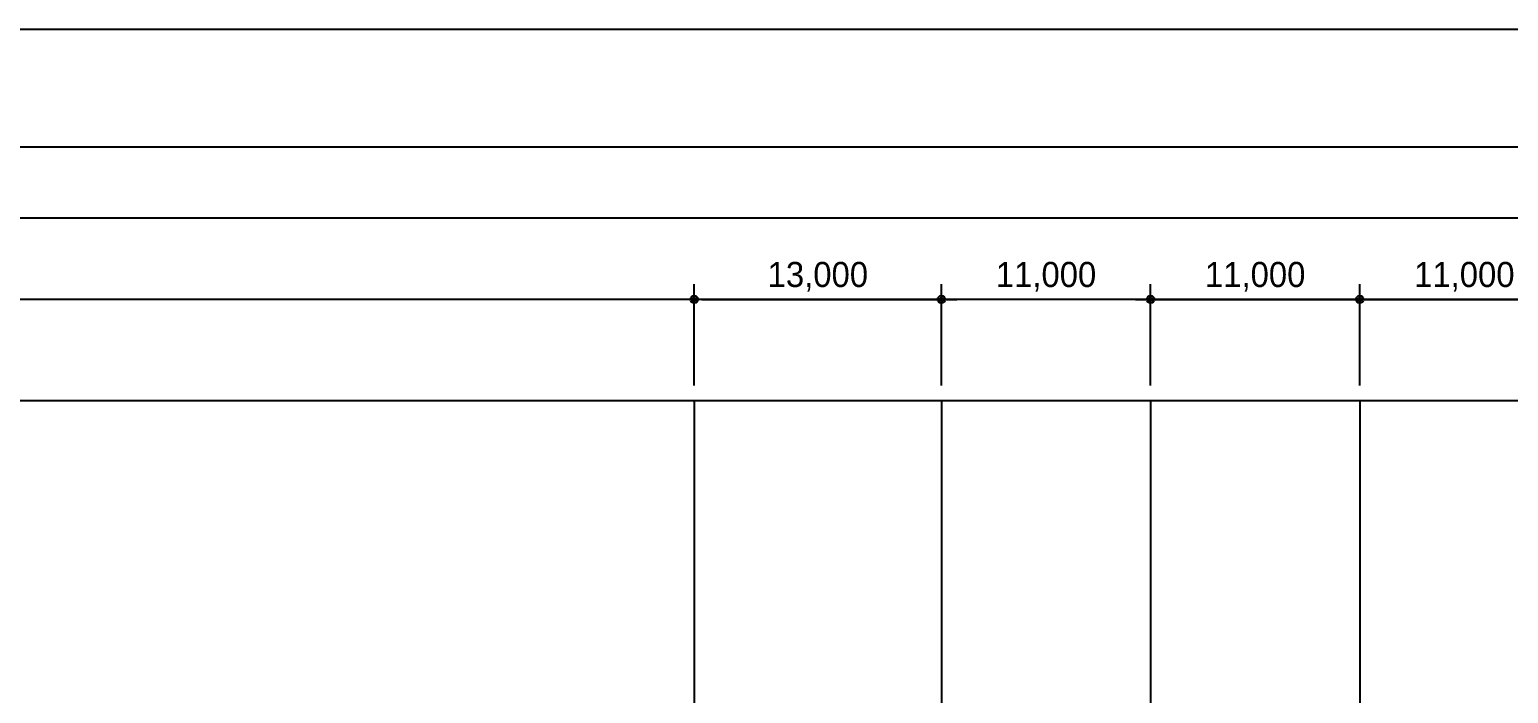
# Model space of a CAD drawing. Extents: x 152195838 to 323921156, y 365159662 to 730681027.
# Drawn here: x 161233549 to 161311325, y 365237963 to 365272862 of the extents above; entities that cross this region are included whole.
import ezdxf

# ---------------------------------------------------------------- set-up
doc = ezdxf.new("R2010")
doc.units = 0
doc.header["$MEASUREMENT"] = 0
doc.linetypes.add('CEN', pattern=[63, 60, -1, 1, -1])
doc.layers.get('0').update_dxf_attribs({"linetype": 'CONTINUOUS'})
doc.layers.get('Defpoints').update_dxf_attribs({"linetype": 'CONTINUOUS'})
doc.layers.add('4A.TEC CEN', color=1, linetype='CEN')
doc.layers.add('DEFPOINT', color=135, linetype='CONTINUOUS', plot=False)
doc.styles.add('돋움', font='')
doc.styles.get('돋움').set_extended_font_data('돋움')
doc.dimstyles.new('DIM_600(외부치수)', dxfattribs={"dimscale": 400, "dimtxt": 3.3, "dimasz": 1, "dimexe": 2, "dimexo": 2, "dimgap": 1, "dimtad": 1, "dimdec": 0, "dimdsep": 46, "dimlunit": 6, "dimtxsty": '돋움', "dimblk1": 'DIMDOT', "dimblk2": 'DIMDOT', "dimsah": 1, "dimcen": 2.5, "dimdle": 1.5, "dimclrd": 8, "dimclre": 8, "dimclrt": 3, "dimadec": 0, "dimazin": 0, "dimtfac": 1, "dimtdec": 0, "dimtix": 1, "dimtmove": 2, "dimatfit": 3, "dimldrblk": 'DIMDOT', "dimfxl": 1, "dimtvp": 1, "dimtolj": 1, "dimtzin": 0, "dimarcsym": 0})

# ---------------------------------------------------------------- blocks, each defined once
blk = doc.blocks.new('zw$44AB')
at = {"layer": 'DEFPOINT'}
for points in [[(194981, 0), (0, 0), (0, -66825), (194981, -66825)], [(11458, -66825), (194981, -66825), (194981, -4637), (11458, -4637)], [(14258, -66825), (194981, -66825), (194981, -7437), (14258, -7437)], [(17458, -66825), (194981, -66825), (194981, -10637), (17458, -10637)], [(21458, -66825), (194981, -66825), (194981, -14637), (21458, -14637)]]:
    blk.add_lwpolyline(points, close=True, dxfattribs=at)
blk = doc.blocks.new('DIMDOT')
at = {"color": 0}
blk.add_line((-2, 0), (2, 0), dxfattribs=at)
for radius in [0.5, 0.25]:
    blk.add_circle((0, 0), radius, dxfattribs=at)
blk = doc.blocks.new('*D146')
at = {"layer": 'DEFPOINT', "color": 8, "lineweight": -2}
for p, q in [((161292507, 365254146), (161292507, 365259479)), ((161303507, 365254146), (161303507, 365259479)), ((161292907, 365258679), (161303107, 365258679))]:
    blk.add_line(p, q, dxfattribs=at)
at = {"layer": 'Defpoints', "color": 0}
for p in [(161303507, 365258679), (161292507, 365253346), (161303507, 365253346)]:
    blk.add_point(p, dxfattribs=at)
at = {"layer": 'DEFPOINT', "color": 8, "lineweight": -2, "xscale": 400, "yscale": 400, "zscale": 400, "rotation": 180}
blk.add_blockref('DIMDOT', (161292507, 365258679), dxfattribs=at)
at = {"layer": 'DEFPOINT', "color": 8, "lineweight": -2, "xscale": 400, "yscale": 400, "zscale": 400}
blk.add_blockref('DIMDOT', (161303507, 365258679), dxfattribs=at)
at = {"layer": 'DEFPOINT', "color": 3, "insert": (161298007, 365259865), "char_height": 1320, "attachment_point": 5, "style": '돋움'}
blk.add_mtext('\\A1;11,000', dxfattribs=at)
blk = doc.blocks.new('*D147')
at = {"layer": 'DEFPOINT', "color": 8, "lineweight": -2}
for p, q in [((161303507, 365254146), (161303507, 365259479)), ((161314507, 365254146), (161314507, 365259479)), ((161303907, 365258679), (161314107, 365258679))]:
    blk.add_line(p, q, dxfattribs=at)
at = {"layer": 'Defpoints', "color": 0}
for p in [(161314507, 365258679), (161303507, 365253346), (161314507, 365253346)]:
    blk.add_point(p, dxfattribs=at)
at = {"layer": 'DEFPOINT', "color": 8, "lineweight": -2, "xscale": 400, "yscale": 400, "zscale": 400, "rotation": 180}
blk.add_blockref('DIMDOT', (161303507, 365258679), dxfattribs=at)
at = {"layer": 'DEFPOINT', "color": 8, "lineweight": -2, "xscale": 400, "yscale": 400, "zscale": 400}
blk.add_blockref('DIMDOT', (161314507, 365258679), dxfattribs=at)
at = {"layer": 'DEFPOINT', "color": 3, "insert": (161309007, 365259865), "char_height": 1320, "attachment_point": 5, "style": '돋움'}
blk.add_mtext('\\A1;11,000', dxfattribs=at)
blk = doc.blocks.new('*D153')
at = {"layer": 'DEFPOINT', "color": 8, "lineweight": -2}
for p, q in [((161281507, 365254146), (161281507, 365259479)), ((161292507, 365254146), (161292507, 365259479)), ((161292107, 365258679), (161281907, 365258679))]:
    blk.add_line(p, q, dxfattribs=at)
at = {"layer": 'Defpoints', "color": 0}
for p in [(161281507, 365258679), (161281507, 365253346), (161292507, 365253346)]:
    blk.add_point(p, dxfattribs=at)
at = {"layer": 'DEFPOINT', "color": 8, "lineweight": -2, "xscale": 400, "yscale": 400, "zscale": 400, "rotation": 180}
blk.add_blockref('DIMDOT', (161281507, 365258679), dxfattribs=at)
at = {"layer": 'DEFPOINT', "color": 8, "lineweight": -2, "xscale": 400, "yscale": 400, "zscale": 400}
blk.add_blockref('DIMDOT', (161292507, 365258679), dxfattribs=at)
at = {"layer": 'DEFPOINT', "color": 3, "insert": (161287007, 365259865), "char_height": 1320, "attachment_point": 5, "style": '돋움'}
blk.add_mtext('\\A1;11,000', dxfattribs=at)
blk = doc.blocks.new('*D154')
at = {"layer": 'DEFPOINT', "color": 8, "lineweight": -2}
for p, q in [((161268507, 365254146), (161268507, 365259479)), ((161281507, 365254146), (161281507, 365259479)), ((161268907, 365258679), (161281107, 365258679))]:
    blk.add_line(p, q, dxfattribs=at)
at = {"layer": 'Defpoints', "color": 0}
for p in [(161281507, 365258679), (161268507, 365253346), (161281507, 365253346)]:
    blk.add_point(p, dxfattribs=at)
at = {"layer": 'DEFPOINT', "color": 8, "lineweight": -2, "xscale": 400, "yscale": 400, "zscale": 400, "rotation": 180}
blk.add_blockref('DIMDOT', (161268507, 365258679), dxfattribs=at)
at = {"layer": 'DEFPOINT', "color": 8, "lineweight": -2, "xscale": 400, "yscale": 400, "zscale": 400}
blk.add_blockref('DIMDOT', (161281507, 365258679), dxfattribs=at)
at = {"layer": 'DEFPOINT', "color": 3, "insert": (161275007, 365259865), "char_height": 1320, "attachment_point": 5, "style": '돋움'}
blk.add_mtext('\\A1;13,000', dxfattribs=at)

msp = doc.modelspace()

# ---------------------------------------------------------------- linework, layer by layer
at = {"layer": '4A.TEC CEN', "color": 8, "ltscale": 500, "flags": 128}
for points in [[(161268506.94, 365253346.04), (161268506.94, 365183761.87)], [(161281506.94, 365253346.04), (161281506.94, 365183761.87)], [(161292506.94, 365253346.04), (161292506.94, 365183761.87)], [(161303506.94, 365253346.04), (161303506.94, 365183761.87)]]:
    msp.add_lwpolyline(points, dxfattribs=at)

# ---------------------------------------------------------------- block references
at = {"layer": 'DEFPOINT', "xscale": 1.333333333333333, "yscale": 1.333333333333333, "zscale": 1.333333333333333}
msp.add_blockref('zw$44AB', (161188824.07, 365272861.87), dxfattribs=at)

# ---------------------------------------------------------------- dimensions: what is measured, and where the dimension line sits
at = {"layer": 'DEFPOINT'}
for base, p1, p2, picture, middle in [((161281506.94, 365258679.37, -208125), (161268506.94, 365253346.04, -161875), (161281506.94, 365253346.04, -289062.5), '*D154', (161275006.94, 365259865.04, -208125)), ((161303506.94, 365258679.37, -208125), (161292506.94, 365253346.04, -208125), (161303506.94, 365253346.04, -208125), '*D146', (161298006.94, 365259865.04, -208125)), ((161314506.94, 365258679.37, -208125), (161303506.94, 365253346.04, -208125), (161314506.94, 365253346.04, -208125), '*D147', (161309006.94, 365259865.04, -208125))]:
    dim = msp.add_linear_dim(base=base, p1=p1, p2=p2, angle=180, dimstyle='DIM_600(외부치수)', override={"dimdec": 1, "dimtxsty": '돋움'}, dxfattribs=at)
    dim.commit()
    dim.dimension.update_dxf_attribs({"geometry": picture, "text_midpoint": middle})
dim = msp.add_linear_dim(base=(161281506.94, 365258679.37, -208125), p1=(161292506.94, 365253346.04, -208125), p2=(161281506.94, 365253346.04, -208125), dimstyle='DIM_600(외부치수)', override={"dimdec": 1, "dimtxsty": '돋움'}, dxfattribs=at)
dim.commit()
dim.dimension.update_dxf_attribs({"geometry": '*D153', "text_midpoint": (161287006.94, 365259865.04, -208125)})

doc.saveas('drawing.dxf')
